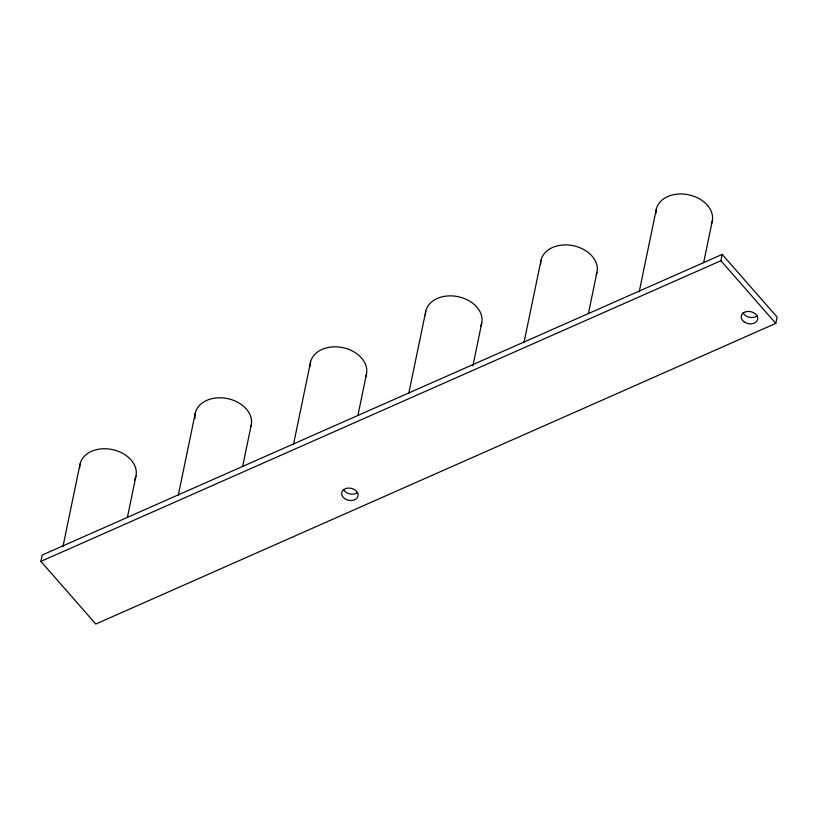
<?xml version="1.0" encoding="UTF-8"?>
<svg xmlns="http://www.w3.org/2000/svg" width="818" height="818" viewBox="0 0 818 818"><rect width="100%" height="100%" fill="white"/><g stroke="black" fill="none" stroke-linecap="round" stroke-linejoin="round"><path stroke-width="1.23" d="M40.9 561.383L42.209 555.044L722.202 254.398L777.1 317.057L775.791 323.386L95.798 624.042L40.9 561.383L720.893 260.727L722.202 254.398M62.966 546.506L80.041 464.041M127.393 517.446L135.931 476.209M178.212 495.555L195.287 413.08M242.639 466.485L251.187 425.248M293.468 444.593L310.543 362.118M357.895 415.534L366.433 374.296M408.714 393.632L425.8 311.157M472.886 365.82L481.69 323.335M523.97 342.67L541.046 260.206M588.398 313.611L596.935 272.374M639.226 291.719L656.302 209.244M703.654 262.65L712.192 221.422M720.893 260.727L775.791 323.386M757.131 315.85A8.344 6.135 11.7 0 1 743.02 312.773M357.589 492.508A8.344 6.135 11.7 0 1 343.478 489.43M655.934 213.365A28.599 21.023 11.7 0 1 687.979 194.643A28.599 21.023 11.7 0 1 711.343 224.04M540.678 264.316A28.599 21.023 11.7 0 1 572.733 245.604A28.599 21.023 11.7 0 1 596.097 275.001M425.421 315.278A28.599 21.023 11.7 0 1 457.477 296.556A28.599 21.023 11.7 0 1 480.841 325.963M310.175 366.239A28.599 21.023 11.7 0 1 342.231 347.517A28.599 21.023 11.7 0 1 365.585 376.914M195.042 418.591A28.599 21.023 11.7 0 1 225.134 398.172A28.599 21.023 11.7 0 1 250.819 426.577M79.673 468.152A28.599 21.023 11.7 0 1 112.639 449.624A28.599 21.023 11.7 0 1 134.489 480.094M744.196 321.944A8.344 6.135 11.7 0 0 757.591 319.429A8.344 6.135 11.7 0 0 746.537 311.586A8.344 6.135 11.7 0 0 744.196 321.944M344.654 498.602A8.344 6.135 11.7 0 0 358.049 496.086A8.344 6.135 11.7 0 0 346.996 488.244A8.344 6.135 11.7 0 0 344.654 498.602"/></g></svg>
